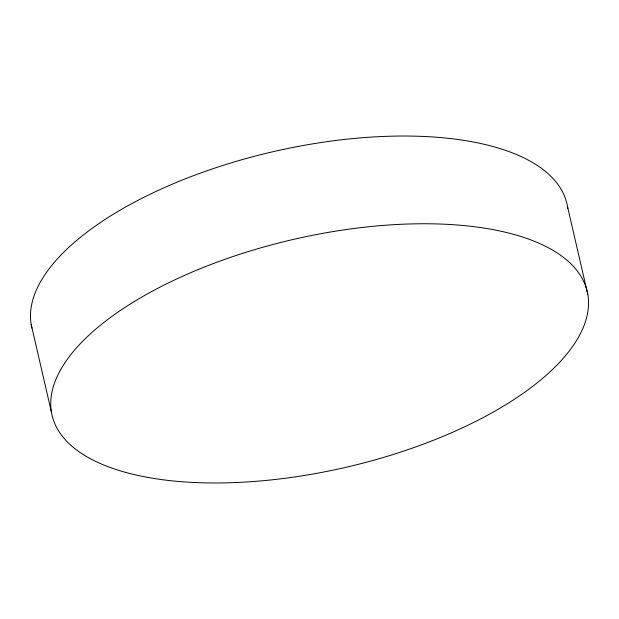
<?xml version="1.0" encoding="UTF-8"?>
<svg xmlns="http://www.w3.org/2000/svg" width="619" height="619" viewBox="0 0 619 619"><rect width="100%" height="100%" fill="white"/><g stroke="black" fill="none" stroke-linecap="round" stroke-linejoin="round"><path stroke-width="0.93" d="M567.569 206.854L587.826 294.59A274.643 116.937 -13 0 1 202.235 482.797A274.643 116.937 -13 0 1 168.825 282.713A274.643 116.937 -13 0 1 587.826 294.59M31.174 324.41L51.431 412.146M31.948 328.155A274.643 116.937 -13 0 1 277.761 150.634A274.643 116.937 -13 0 1 567.84 208.642"/></g></svg>
